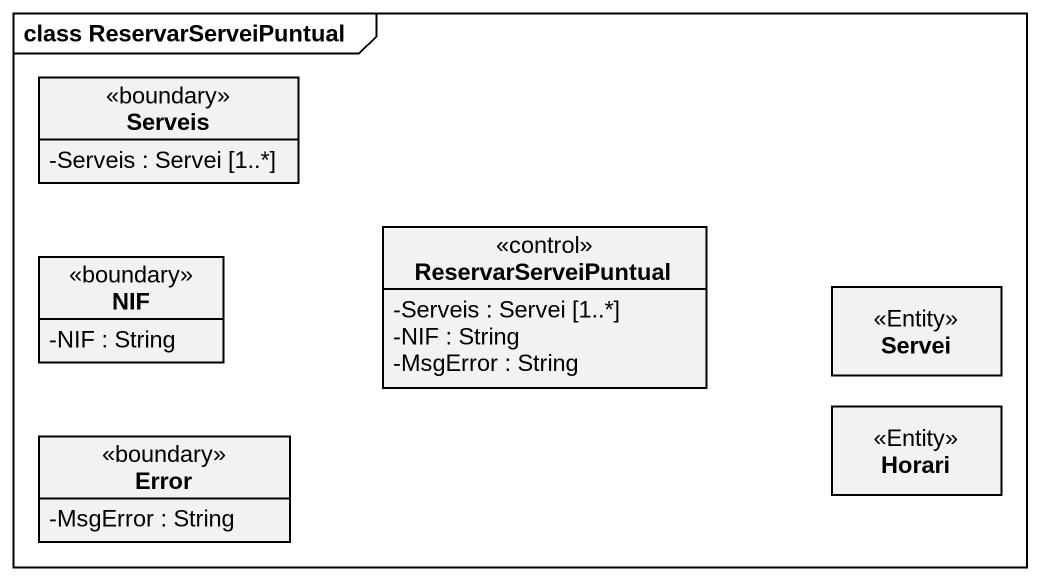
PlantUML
@startuml
mainframe class ReservarServeiPuntual
hide circle
hide empty members
skinparam classAttributeIconSize 0
class Serveis <<boundary>> {
  -Serveis : Servei [1..*]
}
class NIF <<boundary>> {
  -NIF : String
}
class ReservarServeiPuntual <<control>> {
  -Serveis : Servei [1..*]
  -NIF : String
  -MsgError : String
}
class Servei <<Entity>>
class Error <<boundary>> {
  -MsgError : String
}
class Horari <<Entity>>
@enduml
